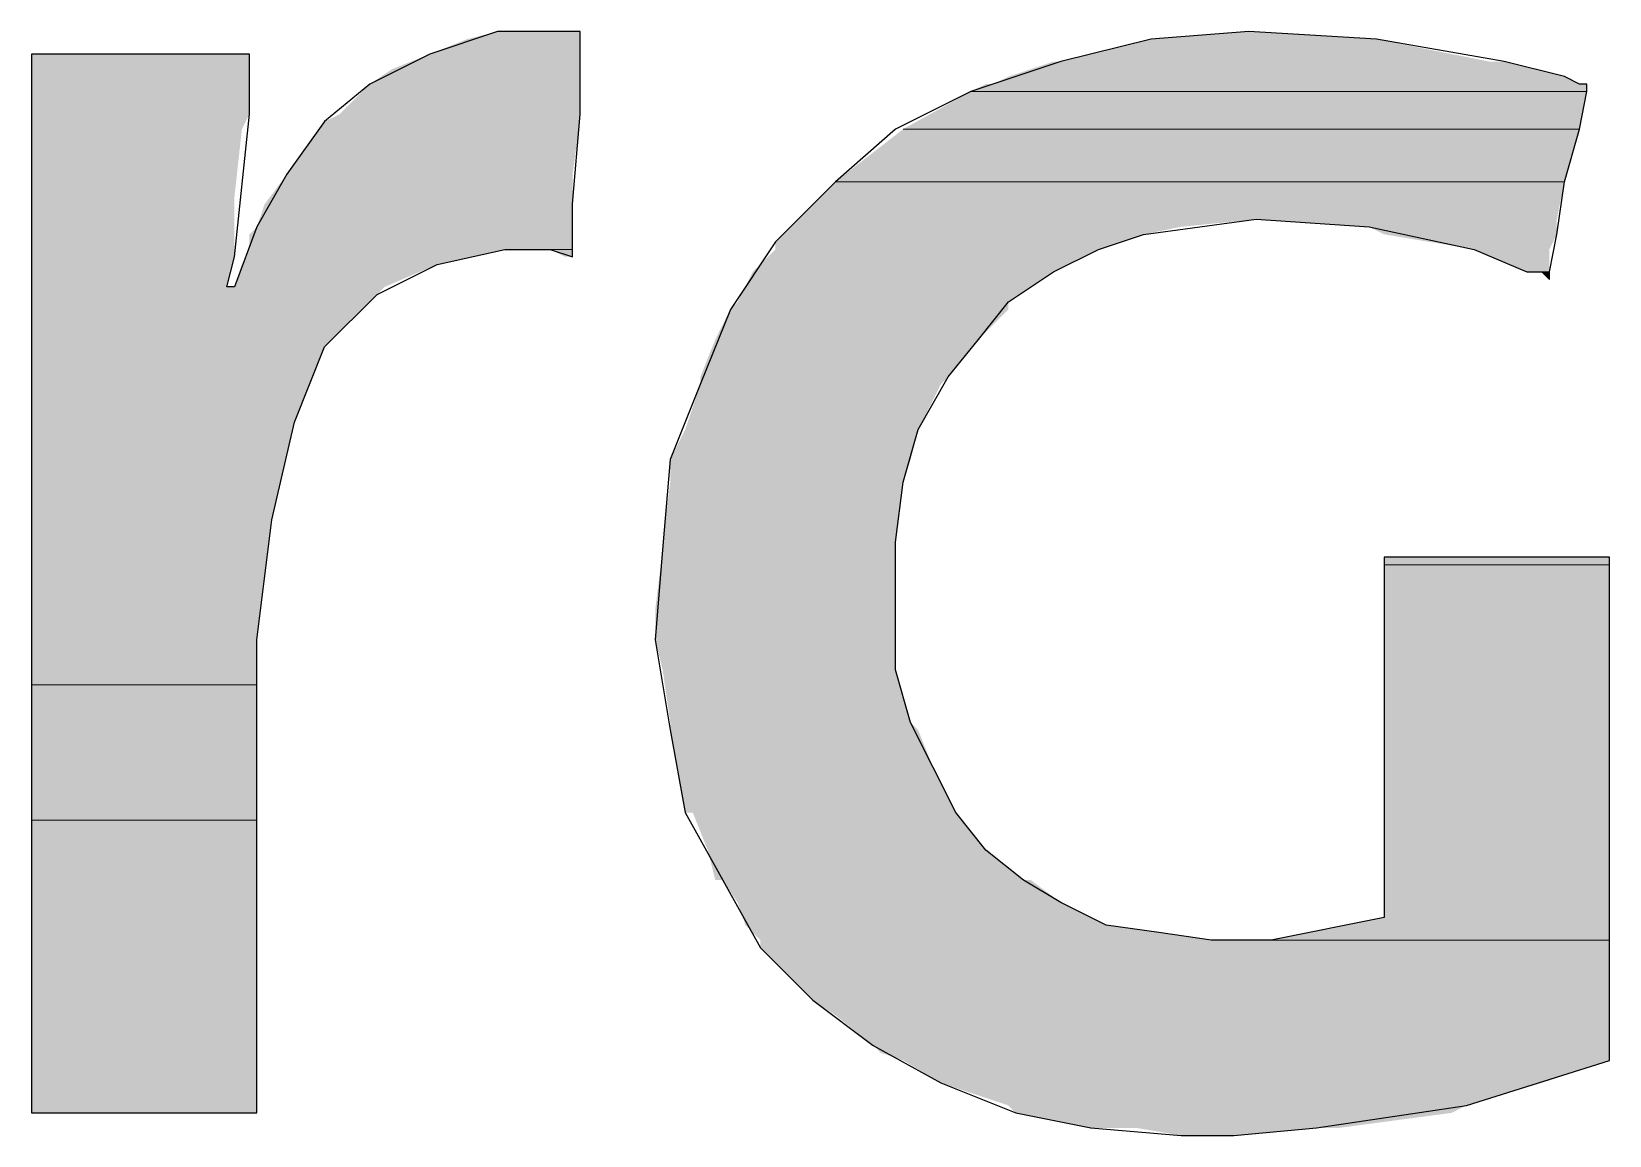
# Model space of a CAD drawing. Header units: millimetres. Extents: x 2788 to 2954, y 1337 to 1391.
# Drawn here: x 2909.101 to 2909.2344, y 1379.6063 to 1379.6996 of the extents above; entities that cross this region are included whole.
import ezdxf

# ---------------------------------------------------------------- set-up
doc = ezdxf.new("R2010")
doc.units = ezdxf.units.MM
doc.layers.add('PDF2_Energisa', color=7, linetype='Continuous', true_color=0x00a5dd)

msp = doc.modelspace()

# ---------------------------------------------------------------- linework, layer by layer
at = {"layer": 'PDF2_Energisa', "lineweight": 25}
for points in [[(2909.11819, 1379.67806), (2909.11755, 1379.67806), (2909.11819, 1379.6806), (2909.11946, 1379.69266), (2909.11946, 1379.69711), (2909.11946, 1379.69774), (2909.11882, 1379.69774), (2909.11628, 1379.69774), (2909.1093, 1379.69774), (2909.10549, 1379.69774), (2909.10295, 1379.69774), (2909.10104, 1379.69774), (2909.10104, 1379.69584), (2909.10104, 1379.69139), (2909.10104, 1379.68568), (2909.10104, 1379.67806), (2909.10104, 1379.6698), (2909.10104, 1379.63297), (2909.10104, 1379.62472), (2909.10104, 1379.61773), (2909.10104, 1379.61265), (2909.10104, 1379.60948), (2909.10104, 1379.60821), (2909.10358, 1379.60821), (2909.10676, 1379.60821), (2909.11057, 1379.60821), (2909.11438, 1379.60821), (2909.11755, 1379.60821), (2909.12009, 1379.60821), (2909.12009, 1379.60884), (2909.12009, 1379.61011), (2909.12009, 1379.61202), (2909.12009, 1379.61837), (2909.12009, 1379.63297), (2909.12009, 1379.63932), (2909.12009, 1379.64186), (2909.12009, 1379.64377), (2909.12009, 1379.6444), (2909.12009, 1379.64567), (2909.12009, 1379.64821), (2909.12136, 1379.65837), (2909.12327, 1379.66663), (2909.12581, 1379.67298), (2909.13025, 1379.67742), (2909.13533, 1379.67996), (2909.14105, 1379.68123), (2909.14486, 1379.68123), (2909.14676, 1379.6806), (2909.14676, 1379.6825), (2909.14676, 1379.68504), (2909.1474, 1379.69266), (2909.1474, 1379.69647), (2909.1474, 1379.69901), (2909.1474, 1379.69965), (2909.14676, 1379.69965), (2909.14041, 1379.69965), (2909.1347, 1379.69774), (2909.12962, 1379.6952), (2909.12581, 1379.69203), (2909.12263, 1379.68758), (2909.12009, 1379.68314)], [(2909.11819, 1379.67806), (2909.11755, 1379.67806), (2909.11819, 1379.6806), (2909.11946, 1379.69266), (2909.11946, 1379.69711), (2909.11946, 1379.69774), (2909.11882, 1379.69774), (2909.11628, 1379.69774), (2909.1093, 1379.69774), (2909.10549, 1379.69774), (2909.10295, 1379.69774), (2909.10104, 1379.69774), (2909.10104, 1379.69584), (2909.10104, 1379.69139), (2909.10104, 1379.68568), (2909.10104, 1379.67806), (2909.10104, 1379.6698), (2909.10104, 1379.63297), (2909.10104, 1379.62472), (2909.10104, 1379.61773), (2909.10104, 1379.61265), (2909.10104, 1379.60948), (2909.10104, 1379.60821), (2909.10358, 1379.60821), (2909.10676, 1379.60821), (2909.11057, 1379.60821), (2909.11438, 1379.60821), (2909.11755, 1379.60821), (2909.12009, 1379.60821), (2909.12009, 1379.60884), (2909.12009, 1379.61011), (2909.12009, 1379.61202), (2909.12009, 1379.61837), (2909.12009, 1379.63297), (2909.12009, 1379.63932), (2909.12009, 1379.64186), (2909.12009, 1379.64377), (2909.12009, 1379.6444), (2909.12009, 1379.64567), (2909.12009, 1379.64821), (2909.12136, 1379.65837), (2909.12327, 1379.66663), (2909.12581, 1379.67298), (2909.13025, 1379.67742), (2909.13533, 1379.67996), (2909.14105, 1379.68123), (2909.14486, 1379.68123), (2909.14676, 1379.6806), (2909.14676, 1379.6825), (2909.14676, 1379.68504), (2909.1474, 1379.69266), (2909.1474, 1379.69647), (2909.1474, 1379.69901), (2909.1474, 1379.69965), (2909.14676, 1379.69965), (2909.14041, 1379.69965), (2909.1347, 1379.69774), (2909.12962, 1379.6952), (2909.12581, 1379.69203), (2909.12263, 1379.68758), (2909.12009, 1379.68314)], [(2909.21535, 1379.62472), (2909.20582, 1379.62281), (2909.20328, 1379.62281), (2909.20265, 1379.62281), (2909.20201, 1379.62281), (2909.20074, 1379.62281), (2909.1963, 1379.62345), (2909.19185, 1379.62408), (2909.18804, 1379.62599), (2909.18487, 1379.62789), (2909.18169, 1379.63043), (2909.17915, 1379.63361), (2909.17724, 1379.63742), (2909.17534, 1379.64123), (2909.17407, 1379.64567), (2909.17407, 1379.65075), (2909.17407, 1379.65647), (2909.1747, 1379.66155), (2909.17597, 1379.66599), (2909.17851, 1379.67044), (2909.18106, 1379.67361), (2909.1836, 1379.67679), (2909.18741, 1379.67933), (2909.19122, 1379.68123), (2909.19503, 1379.6825), (2909.20455, 1379.68377), (2909.21408, 1379.68314), (2909.22297, 1379.68123), (2909.22741, 1379.67933), (2909.22868, 1379.67933), (2909.22932, 1379.67869), (2909.22932, 1379.67933), (2909.22995, 1379.6825), (2909.23059, 1379.68695), (2909.23186, 1379.69139), (2909.23249, 1379.69457), (2909.23249, 1379.6952), (2909.23186, 1379.6952), (2909.23059, 1379.69584), (2909.22551, 1379.69711), (2909.21471, 1379.69901), (2909.20392, 1379.69965), (2909.19566, 1379.69901), (2909.18804, 1379.69711), (2909.18042, 1379.69457), (2909.17407, 1379.69139), (2909.16899, 1379.68695), (2909.16391, 1379.68187), (2909.1601, 1379.67615), (2909.15756, 1379.6698), (2909.15502, 1379.66345), (2909.15438, 1379.65583), (2909.15375, 1379.64821), (2909.15502, 1379.64059), (2909.15629, 1379.63361), (2909.15946, 1379.62789), (2909.16264, 1379.62218), (2909.16708, 1379.61773), (2909.17216, 1379.61392), (2909.17788, 1379.61075), (2909.18423, 1379.60821), (2909.19058, 1379.60694), (2909.1982, 1379.6063), (2909.20011, 1379.6063), (2909.20138, 1379.6063), (2909.20265, 1379.6063), (2909.20963, 1379.60694), (2909.22233, 1379.60884), (2909.2344, 1379.61265), (2909.2344, 1379.61329), (2909.2344, 1379.61646), (2909.2344, 1379.62091), (2909.2344, 1379.62599), (2909.2344, 1379.63742), (2909.2344, 1379.64313), (2909.2344, 1379.64821), (2909.2344, 1379.65202), (2909.2344, 1379.65456), (2909.2344, 1379.6552), (2909.23376, 1379.6552), (2909.22995, 1379.6552), (2909.22487, 1379.6552), (2909.21979, 1379.6552), (2909.21662, 1379.6552), (2909.21535, 1379.6552), (2909.21535, 1379.65456), (2909.21535, 1379.65266), (2909.21535, 1379.65012), (2909.21535, 1379.6425), (2909.21535, 1379.63424), (2909.21535, 1379.63043), (2909.21535, 1379.62726), (2909.21535, 1379.62535)], [(2909.21535, 1379.62472), (2909.20582, 1379.62281), (2909.20328, 1379.62281), (2909.20265, 1379.62281), (2909.20201, 1379.62281), (2909.20074, 1379.62281), (2909.1963, 1379.62345), (2909.19185, 1379.62408), (2909.18804, 1379.62599), (2909.18487, 1379.62789), (2909.18169, 1379.63043), (2909.17915, 1379.63361), (2909.17724, 1379.63742), (2909.17534, 1379.64123), (2909.17407, 1379.64567), (2909.17407, 1379.65075), (2909.17407, 1379.65647), (2909.1747, 1379.66155), (2909.17597, 1379.66599), (2909.17851, 1379.67044), (2909.18106, 1379.67361), (2909.1836, 1379.67679), (2909.18741, 1379.67933), (2909.19122, 1379.68123), (2909.19503, 1379.6825), (2909.20455, 1379.68377), (2909.21408, 1379.68314), (2909.22297, 1379.68123), (2909.22741, 1379.67933), (2909.22868, 1379.67933), (2909.22932, 1379.67869), (2909.22932, 1379.67933), (2909.22995, 1379.6825), (2909.23059, 1379.68695), (2909.23186, 1379.69139), (2909.23249, 1379.69457), (2909.23249, 1379.6952), (2909.23186, 1379.6952), (2909.23059, 1379.69584), (2909.22551, 1379.69711), (2909.21471, 1379.69901), (2909.20392, 1379.69965), (2909.19566, 1379.69901), (2909.18804, 1379.69711), (2909.18042, 1379.69457), (2909.17407, 1379.69139), (2909.16899, 1379.68695), (2909.16391, 1379.68187), (2909.1601, 1379.67615), (2909.15756, 1379.6698), (2909.15502, 1379.66345), (2909.15438, 1379.65583), (2909.15375, 1379.64821), (2909.15502, 1379.64059), (2909.15629, 1379.63361), (2909.15946, 1379.62789), (2909.16264, 1379.62218), (2909.16708, 1379.61773), (2909.17216, 1379.61392), (2909.17788, 1379.61075), (2909.18423, 1379.60821), (2909.19058, 1379.60694), (2909.1982, 1379.6063), (2909.20011, 1379.6063), (2909.20138, 1379.6063), (2909.20265, 1379.6063), (2909.20963, 1379.60694), (2909.22233, 1379.60884), (2909.2344, 1379.61265), (2909.2344, 1379.61329), (2909.2344, 1379.61646), (2909.2344, 1379.62091), (2909.2344, 1379.62599), (2909.2344, 1379.63742), (2909.2344, 1379.64313), (2909.2344, 1379.64821), (2909.2344, 1379.65202), (2909.2344, 1379.65456), (2909.2344, 1379.6552), (2909.23376, 1379.6552), (2909.22995, 1379.6552), (2909.22487, 1379.6552), (2909.21979, 1379.6552), (2909.21662, 1379.6552), (2909.21535, 1379.6552), (2909.21535, 1379.65456), (2909.21535, 1379.65266), (2909.21535, 1379.65012), (2909.21535, 1379.6425), (2909.21535, 1379.63424), (2909.21535, 1379.63043), (2909.21535, 1379.62726), (2909.21535, 1379.62535)]]:
    msp.add_lwpolyline(points, close=True, dxfattribs=at)
at = {"layer": 'PDF2_Energisa', "lineweight": 0}
for points in [[(2909.1474, 1379.69965), (2909.14041, 1379.69965), (2909.1474, 1379.69965)], [(2909.1474, 1379.69965), (2909.14041, 1379.69965), (2909.1474, 1379.69965)], [(2909.1474, 1379.69965), (2909.14422, 1379.69965), (2909.1474, 1379.69965)], [(2909.1474, 1379.69965), (2909.14422, 1379.69965), (2909.1474, 1379.69965)], [(2909.23249, 1379.69457), (2909.18042, 1379.69457), (2909.23249, 1379.69457)], [(2909.23249, 1379.69457), (2909.18042, 1379.69457), (2909.23249, 1379.69457)], [(2909.23186, 1379.69139), (2909.1747, 1379.69139), (2909.23186, 1379.69139)], [(2909.23186, 1379.69139), (2909.1747, 1379.69139), (2909.23186, 1379.69139)], [(2909.23059, 1379.68695), (2909.16899, 1379.68695), (2909.23059, 1379.68695)], [(2909.23059, 1379.68695), (2909.16899, 1379.68695), (2909.23059, 1379.68695)], [(2909.14676, 1379.68123), (2909.14105, 1379.68123), (2909.14676, 1379.68123)], [(2909.14676, 1379.68123), (2909.14105, 1379.68123), (2909.14676, 1379.68123)], [(2909.22932, 1379.67933), (2909.22741, 1379.67933), (2909.22932, 1379.67933)], [(2909.22932, 1379.67933), (2909.22741, 1379.67933), (2909.22932, 1379.67933)], [(2909.2344, 1379.65456), (2909.21535, 1379.65456), (2909.2344, 1379.65456)], [(2909.2344, 1379.65456), (2909.21535, 1379.65456), (2909.2344, 1379.65456)], [(2909.12009, 1379.6444), (2909.10104, 1379.6444), (2909.12009, 1379.6444)], [(2909.12009, 1379.6444), (2909.10104, 1379.6444), (2909.12009, 1379.6444)], [(2909.12009, 1379.63297), (2909.10104, 1379.63297), (2909.12009, 1379.63297)], [(2909.12009, 1379.63297), (2909.10104, 1379.63297), (2909.12009, 1379.63297)], [(2909.2344, 1379.62281), (2909.20328, 1379.62281), (2909.2344, 1379.62281)], [(2909.2344, 1379.62281), (2909.20328, 1379.62281), (2909.2344, 1379.62281)], [(2909.2344, 1379.62281), (2909.20582, 1379.62281), (2909.2344, 1379.62281)], [(2909.2344, 1379.62281), (2909.20582, 1379.62281), (2909.2344, 1379.62281)]]:
    msp.add_lwpolyline(points, dxfattribs=at)
at = {"layer": 'PDF2_Energisa', "transparency": 33554559}
for points in [[(2909.13787, 1379.69901), (2909.1474, 1379.69774), (2909.1347, 1379.69774)], [(2909.13787, 1379.69901), (2909.1474, 1379.69774), (2909.1347, 1379.69774)], [(2909.14041, 1379.69965), (2909.1474, 1379.69901), (2909.13787, 1379.69901)], [(2909.14041, 1379.69965), (2909.1474, 1379.69901), (2909.13787, 1379.69901)], [(2909.1474, 1379.69901), (2909.13787, 1379.69901), (2909.1474, 1379.69774)], [(2909.1474, 1379.69901), (2909.13787, 1379.69901), (2909.1474, 1379.69774)], [(2909.14422, 1379.69965), (2909.1474, 1379.69965), (2909.14041, 1379.69965)], [(2909.14041, 1379.69965), (2909.1474, 1379.69965), (2909.1474, 1379.69965)], [(2909.1474, 1379.69965), (2909.14041, 1379.69965), (2909.1474, 1379.69901)], [(2909.14422, 1379.69965), (2909.1474, 1379.69965), (2909.14041, 1379.69965)], [(2909.14041, 1379.69965), (2909.1474, 1379.69965), (2909.1474, 1379.69965)], [(2909.1474, 1379.69965), (2909.14041, 1379.69965), (2909.1474, 1379.69901)], [(2909.1474, 1379.69965), (2909.14486, 1379.69965), (2909.14422, 1379.69965)], [(2909.1474, 1379.69965), (2909.14486, 1379.69965), (2909.14422, 1379.69965)], [(2909.14676, 1379.69965), (2909.1474, 1379.69965), (2909.14486, 1379.69965)], [(2909.14486, 1379.69965), (2909.1474, 1379.69965), (2909.1474, 1379.69965)], [(2909.14676, 1379.69965), (2909.1474, 1379.69965), (2909.14486, 1379.69965)], [(2909.14486, 1379.69965), (2909.1474, 1379.69965), (2909.1474, 1379.69965)], [(2909.19566, 1379.69901), (2909.22424, 1379.69711), (2909.18804, 1379.69711)], [(2909.19566, 1379.69901), (2909.22424, 1379.69711), (2909.18804, 1379.69711)], [(2909.20392, 1379.69965), (2909.21408, 1379.69901), (2909.19566, 1379.69901)], [(2909.20392, 1379.69965), (2909.21408, 1379.69901), (2909.19566, 1379.69901)], [(2909.21471, 1379.69901), (2909.21471, 1379.69901), (2909.19566, 1379.69901)], [(2909.21471, 1379.69901), (2909.19566, 1379.69901), (2909.21408, 1379.69901)], [(2909.21471, 1379.69901), (2909.19566, 1379.69901), (2909.22424, 1379.69711)], [(2909.21471, 1379.69901), (2909.21471, 1379.69901), (2909.19566, 1379.69901)], [(2909.21471, 1379.69901), (2909.19566, 1379.69901), (2909.21408, 1379.69901)], [(2909.21471, 1379.69901), (2909.19566, 1379.69901), (2909.22424, 1379.69711)], [(2909.10104, 1379.69774), (2909.11946, 1379.69774), (2909.11946, 1379.69774)], [(2909.11946, 1379.69774), (2909.11946, 1379.69774), (2909.10104, 1379.69774)], [(2909.11946, 1379.69774), (2909.10104, 1379.69774), (2909.11946, 1379.69711)], [(2909.10104, 1379.69774), (2909.11946, 1379.69711), (2909.10104, 1379.69711)], [(2909.10104, 1379.69774), (2909.11946, 1379.69774), (2909.11946, 1379.69774)], [(2909.11946, 1379.69774), (2909.11946, 1379.69774), (2909.10104, 1379.69774)], [(2909.11946, 1379.69774), (2909.10104, 1379.69774), (2909.11946, 1379.69711)], [(2909.10104, 1379.69774), (2909.11946, 1379.69711), (2909.10104, 1379.69711)], [(2909.1347, 1379.69774), (2909.1474, 1379.69647), (2909.13152, 1379.69647)], [(2909.1347, 1379.69774), (2909.1474, 1379.69647), (2909.13152, 1379.69647)], [(2909.1474, 1379.69774), (2909.1347, 1379.69774), (2909.1474, 1379.69647)], [(2909.1474, 1379.69774), (2909.1347, 1379.69774), (2909.1474, 1379.69647)], [(2909.11946, 1379.69711), (2909.10104, 1379.69711), (2909.11946, 1379.69584)], [(2909.10104, 1379.69711), (2909.11946, 1379.69584), (2909.10104, 1379.69584)], [(2909.11946, 1379.69711), (2909.10104, 1379.69711), (2909.11946, 1379.69584)], [(2909.10104, 1379.69711), (2909.11946, 1379.69584), (2909.10104, 1379.69584)], [(2909.13152, 1379.69647), (2909.1474, 1379.6952), (2909.12962, 1379.6952)], [(2909.13152, 1379.69647), (2909.1474, 1379.6952), (2909.12962, 1379.6952)], [(2909.1474, 1379.69647), (2909.13152, 1379.69647), (2909.1474, 1379.6952)], [(2909.1474, 1379.69647), (2909.13152, 1379.69647), (2909.1474, 1379.6952)], [(2909.18741, 1379.69711), (2909.23059, 1379.69584), (2909.1836, 1379.69584)], [(2909.18741, 1379.69711), (2909.23059, 1379.69584), (2909.1836, 1379.69584)], [(2909.18804, 1379.69711), (2909.22551, 1379.69711), (2909.18741, 1379.69711)], [(2909.22551, 1379.69711), (2909.18741, 1379.69711), (2909.23059, 1379.69584)], [(2909.18804, 1379.69711), (2909.22551, 1379.69711), (2909.18741, 1379.69711)], [(2909.22551, 1379.69711), (2909.18741, 1379.69711), (2909.23059, 1379.69584)], [(2909.22424, 1379.69711), (2909.18804, 1379.69711), (2909.22551, 1379.69711)], [(2909.22424, 1379.69711), (2909.18804, 1379.69711), (2909.22551, 1379.69711)], [(2909.11946, 1379.69584), (2909.10104, 1379.69584), (2909.11946, 1379.69266)], [(2909.10104, 1379.69584), (2909.11946, 1379.69266), (2909.10104, 1379.69266)], [(2909.11946, 1379.69584), (2909.10104, 1379.69584), (2909.11946, 1379.69266)], [(2909.10104, 1379.69584), (2909.11946, 1379.69266), (2909.10104, 1379.69266)], [(2909.12962, 1379.6952), (2909.1474, 1379.69266), (2909.12708, 1379.69266)], [(2909.12962, 1379.6952), (2909.1474, 1379.69266), (2909.12708, 1379.69266)], [(2909.1474, 1379.6952), (2909.12962, 1379.6952), (2909.1474, 1379.69266)], [(2909.1474, 1379.6952), (2909.12962, 1379.6952), (2909.1474, 1379.69266)], [(2909.18169, 1379.6952), (2909.23249, 1379.69457), (2909.18042, 1379.69457)], [(2909.18169, 1379.6952), (2909.23249, 1379.69457), (2909.18042, 1379.69457)], [(2909.18233, 1379.6952), (2909.23249, 1379.6952), (2909.18169, 1379.6952)], [(2909.23249, 1379.6952), (2909.18169, 1379.6952), (2909.23249, 1379.69457)], [(2909.18233, 1379.6952), (2909.23249, 1379.6952), (2909.18169, 1379.6952)], [(2909.23249, 1379.6952), (2909.18169, 1379.6952), (2909.23249, 1379.69457)], [(2909.1836, 1379.69584), (2909.23186, 1379.6952), (2909.18233, 1379.6952)], [(2909.1836, 1379.69584), (2909.23186, 1379.6952), (2909.18233, 1379.6952)], [(2909.23186, 1379.6952), (2909.18233, 1379.6952), (2909.23249, 1379.6952)], [(2909.23186, 1379.6952), (2909.18233, 1379.6952), (2909.23249, 1379.6952)], [(2909.23059, 1379.69584), (2909.1836, 1379.69584), (2909.23186, 1379.6952)], [(2909.23059, 1379.69584), (2909.1836, 1379.69584), (2909.23186, 1379.6952)], [(2909.18042, 1379.69457), (2909.23186, 1379.69139), (2909.1747, 1379.69139)], [(2909.18042, 1379.69457), (2909.23186, 1379.69139), (2909.1747, 1379.69139)], [(2909.18042, 1379.69457), (2909.23249, 1379.69457), (2909.23249, 1379.69457)], [(2909.23249, 1379.69457), (2909.18042, 1379.69457), (2909.23186, 1379.69139)], [(2909.18042, 1379.69457), (2909.23249, 1379.69457), (2909.23249, 1379.69457)], [(2909.23249, 1379.69457), (2909.18042, 1379.69457), (2909.23186, 1379.69139)], [(2909.11946, 1379.69266), (2909.10104, 1379.69266), (2909.11882, 1379.69139)], [(2909.10104, 1379.69266), (2909.11882, 1379.69139), (2909.10104, 1379.69139)], [(2909.11946, 1379.69266), (2909.10104, 1379.69266), (2909.11882, 1379.69139)], [(2909.10104, 1379.69266), (2909.11882, 1379.69139), (2909.10104, 1379.69139)], [(2909.12708, 1379.69266), (2909.1474, 1379.69203), (2909.12581, 1379.69203)], [(2909.12708, 1379.69266), (2909.1474, 1379.69203), (2909.12581, 1379.69203)], [(2909.1474, 1379.69266), (2909.12708, 1379.69266), (2909.1474, 1379.69203)], [(2909.1474, 1379.69266), (2909.12708, 1379.69266), (2909.1474, 1379.69203)], [(2909.11882, 1379.69139), (2909.10104, 1379.69139), (2909.11819, 1379.68568)], [(2909.10104, 1379.69139), (2909.11819, 1379.68568), (2909.10104, 1379.68568)], [(2909.11882, 1379.69139), (2909.10104, 1379.69139), (2909.11819, 1379.68568)], [(2909.10104, 1379.69139), (2909.11819, 1379.68568), (2909.10104, 1379.68568)], [(2909.12581, 1379.69203), (2909.14676, 1379.68758), (2909.12263, 1379.68758)], [(2909.12581, 1379.69203), (2909.14676, 1379.68758), (2909.12263, 1379.68758)], [(2909.1474, 1379.69203), (2909.12581, 1379.69203), (2909.14676, 1379.68758)], [(2909.1474, 1379.69203), (2909.12581, 1379.69203), (2909.14676, 1379.68758)], [(2909.1747, 1379.69139), (2909.23059, 1379.68695), (2909.16899, 1379.68695)], [(2909.1747, 1379.69139), (2909.23059, 1379.68695), (2909.16899, 1379.68695)], [(2909.1747, 1379.69139), (2909.23186, 1379.69139), (2909.23186, 1379.69139)], [(2909.23186, 1379.69139), (2909.1747, 1379.69139), (2909.23059, 1379.68695)], [(2909.1747, 1379.69139), (2909.23186, 1379.69139), (2909.23186, 1379.69139)], [(2909.23186, 1379.69139), (2909.1747, 1379.69139), (2909.23059, 1379.68695)], [(2909.12263, 1379.68758), (2909.14676, 1379.68504), (2909.12073, 1379.68504)], [(2909.12263, 1379.68758), (2909.14676, 1379.68504), (2909.12073, 1379.68504)], [(2909.14676, 1379.68758), (2909.12263, 1379.68758), (2909.14676, 1379.68504)], [(2909.14676, 1379.68758), (2909.12263, 1379.68758), (2909.14676, 1379.68504)], [(2909.16899, 1379.68695), (2909.22995, 1379.68377), (2909.16581, 1379.68377)], [(2909.16899, 1379.68695), (2909.22995, 1379.68377), (2909.16581, 1379.68377)], [(2909.16899, 1379.68695), (2909.23059, 1379.68695), (2909.23059, 1379.68695)], [(2909.23059, 1379.68695), (2909.16899, 1379.68695), (2909.22995, 1379.68377)], [(2909.16899, 1379.68695), (2909.23059, 1379.68695), (2909.23059, 1379.68695)], [(2909.23059, 1379.68695), (2909.16899, 1379.68695), (2909.22995, 1379.68377)], [(2909.11819, 1379.68568), (2909.10104, 1379.68568), (2909.11819, 1379.6806)], [(2909.10104, 1379.68568), (2909.11819, 1379.6806), (2909.10104, 1379.6806)], [(2909.11819, 1379.68568), (2909.10104, 1379.68568), (2909.11819, 1379.6806)], [(2909.10104, 1379.68568), (2909.11819, 1379.6806), (2909.10104, 1379.6806)], [(2909.12073, 1379.68504), (2909.14676, 1379.68314), (2909.12009, 1379.68314)], [(2909.12073, 1379.68504), (2909.14676, 1379.68314), (2909.12009, 1379.68314)], [(2909.14676, 1379.68504), (2909.12073, 1379.68504), (2909.14676, 1379.68314)], [(2909.14676, 1379.68504), (2909.12073, 1379.68504), (2909.14676, 1379.68314)], [(2909.12009, 1379.68314), (2909.14676, 1379.6825), (2909.11946, 1379.6825)], [(2909.12009, 1379.68314), (2909.14676, 1379.6825), (2909.11946, 1379.6825)], [(2909.14676, 1379.68314), (2909.12009, 1379.68314), (2909.14676, 1379.6825)], [(2909.14676, 1379.68314), (2909.12009, 1379.68314), (2909.14676, 1379.6825)], [(2909.16518, 1379.68314), (2909.19503, 1379.6825), (2909.16454, 1379.6825)], [(2909.16518, 1379.68314), (2909.19503, 1379.6825), (2909.16454, 1379.6825)], [(2909.16581, 1379.68377), (2909.1982, 1379.68314), (2909.16518, 1379.68314)], [(2909.16581, 1379.68377), (2909.1982, 1379.68314), (2909.16518, 1379.68314)], [(2909.1982, 1379.68314), (2909.16518, 1379.68314), (2909.19503, 1379.6825)], [(2909.1982, 1379.68314), (2909.16518, 1379.68314), (2909.19503, 1379.6825)], [(2909.20455, 1379.68377), (2909.16581, 1379.68377), (2909.1982, 1379.68314)], [(2909.20455, 1379.68377), (2909.16581, 1379.68377), (2909.1982, 1379.68314)], [(2909.22995, 1379.68377), (2909.20455, 1379.68377), (2909.22995, 1379.68314)], [(2909.20455, 1379.68377), (2909.22995, 1379.68314), (2909.21408, 1379.68314)], [(2909.22995, 1379.68377), (2909.20455, 1379.68377), (2909.22995, 1379.68314)], [(2909.20455, 1379.68377), (2909.22995, 1379.68314), (2909.21408, 1379.68314)], [(2909.22995, 1379.68314), (2909.21408, 1379.68314), (2909.22995, 1379.6825)], [(2909.21408, 1379.68314), (2909.22995, 1379.6825), (2909.21535, 1379.6825)], [(2909.22995, 1379.68314), (2909.21408, 1379.68314), (2909.22995, 1379.6825)], [(2909.21408, 1379.68314), (2909.22995, 1379.6825), (2909.21535, 1379.6825)], [(2909.14676, 1379.6825), (2909.11946, 1379.6825), (2909.14676, 1379.68123)], [(2909.11946, 1379.6825), (2909.14676, 1379.68123), (2909.11946, 1379.68123)], [(2909.14676, 1379.6825), (2909.11946, 1379.6825), (2909.14676, 1379.68123)], [(2909.11946, 1379.6825), (2909.14676, 1379.68123), (2909.11946, 1379.68123)], [(2909.16454, 1379.6825), (2909.19312, 1379.68187), (2909.16391, 1379.68187)], [(2909.16454, 1379.6825), (2909.19312, 1379.68187), (2909.16391, 1379.68187)], [(2909.19312, 1379.68187), (2909.16391, 1379.68187), (2909.19122, 1379.68123)], [(2909.16391, 1379.68187), (2909.19122, 1379.68123), (2909.16391, 1379.68123)], [(2909.19312, 1379.68187), (2909.16391, 1379.68187), (2909.19122, 1379.68123)], [(2909.16391, 1379.68187), (2909.19122, 1379.68123), (2909.16391, 1379.68123)], [(2909.19503, 1379.6825), (2909.16454, 1379.6825), (2909.19312, 1379.68187)], [(2909.19503, 1379.6825), (2909.16454, 1379.6825), (2909.19312, 1379.68187)], [(2909.22995, 1379.6825), (2909.21535, 1379.6825), (2909.22932, 1379.68123)], [(2909.21535, 1379.6825), (2909.22932, 1379.68123), (2909.22297, 1379.68123)], [(2909.22995, 1379.6825), (2909.21535, 1379.6825), (2909.22932, 1379.68123)], [(2909.21535, 1379.6825), (2909.22932, 1379.68123), (2909.22297, 1379.68123)], [(2909.11819, 1379.6806), (2909.10104, 1379.6806), (2909.11755, 1379.67806)], [(2909.10104, 1379.6806), (2909.11755, 1379.67806), (2909.10104, 1379.67806)], [(2909.11819, 1379.6806), (2909.10104, 1379.6806), (2909.11755, 1379.67806)], [(2909.10104, 1379.6806), (2909.11755, 1379.67806), (2909.10104, 1379.67806)], [(2909.11946, 1379.68123), (2909.13533, 1379.67996), (2909.11882, 1379.67996)], [(2909.11946, 1379.68123), (2909.13533, 1379.67996), (2909.11882, 1379.67996)], [(2909.14105, 1379.68123), (2909.11946, 1379.68123), (2909.13533, 1379.67996)], [(2909.14105, 1379.68123), (2909.11946, 1379.68123), (2909.13533, 1379.67996)], [(2909.14105, 1379.68123), (2909.14676, 1379.68123), (2909.14486, 1379.68123)], [(2909.14105, 1379.68123), (2909.14676, 1379.68123), (2909.14486, 1379.68123)], [(2909.14676, 1379.6806), (2909.14613, 1379.6806), (2909.14486, 1379.68123)], [(2909.14486, 1379.68123), (2909.14676, 1379.68123), (2909.14676, 1379.6806)], [(2909.14676, 1379.6806), (2909.14613, 1379.6806), (2909.14486, 1379.68123)], [(2909.14486, 1379.68123), (2909.14676, 1379.68123), (2909.14676, 1379.6806)], [(2909.14676, 1379.6806), (2909.14676, 1379.6806), (2909.14613, 1379.6806)], [(2909.14676, 1379.6806), (2909.14676, 1379.6806), (2909.14613, 1379.6806)], [(2909.16391, 1379.68123), (2909.18741, 1379.67933), (2909.162, 1379.67933)], [(2909.16391, 1379.68123), (2909.18741, 1379.67933), (2909.162, 1379.67933)], [(2909.19122, 1379.68123), (2909.16391, 1379.68123), (2909.18741, 1379.67933)], [(2909.19122, 1379.68123), (2909.16391, 1379.68123), (2909.18741, 1379.67933)], [(2909.22932, 1379.68123), (2909.22297, 1379.68123), (2909.22932, 1379.67933)], [(2909.22297, 1379.68123), (2909.22932, 1379.67933), (2909.22741, 1379.67933)], [(2909.22932, 1379.68123), (2909.22297, 1379.68123), (2909.22932, 1379.67933)], [(2909.22297, 1379.68123), (2909.22932, 1379.67933), (2909.22741, 1379.67933)], [(2909.11882, 1379.67996), (2909.13089, 1379.67806), (2909.11819, 1379.67806)], [(2909.11882, 1379.67996), (2909.13089, 1379.67806), (2909.11819, 1379.67806)], [(2909.13533, 1379.67996), (2909.11882, 1379.67996), (2909.13089, 1379.67806)], [(2909.13533, 1379.67996), (2909.11882, 1379.67996), (2909.13089, 1379.67806)], [(2909.162, 1379.67933), (2909.1836, 1379.67679), (2909.16073, 1379.67679)], [(2909.162, 1379.67933), (2909.1836, 1379.67679), (2909.16073, 1379.67679)], [(2909.18741, 1379.67933), (2909.162, 1379.67933), (2909.1836, 1379.67679)], [(2909.18741, 1379.67933), (2909.162, 1379.67933), (2909.1836, 1379.67679)], [(2909.22741, 1379.67933), (2909.22932, 1379.67933), (2909.22932, 1379.67933)], [(2909.22741, 1379.67933), (2909.22868, 1379.67933), (2909.22932, 1379.67933)], [(2909.22741, 1379.67933), (2909.22932, 1379.67933), (2909.22932, 1379.67933)], [(2909.22741, 1379.67933), (2909.22932, 1379.67933), (2909.22932, 1379.67933)], [(2909.22741, 1379.67933), (2909.22868, 1379.67933), (2909.22932, 1379.67933)], [(2909.22741, 1379.67933), (2909.22932, 1379.67933), (2909.22932, 1379.67933)], [(2909.22868, 1379.67933), (2909.22932, 1379.67933), (2909.22932, 1379.67869)], [(2909.22868, 1379.67933), (2909.22932, 1379.67933), (2909.22932, 1379.67869)], [(2909.10104, 1379.67806), (2909.13089, 1379.67806), (2909.13089, 1379.67806)], [(2909.13089, 1379.67806), (2909.13089, 1379.67806), (2909.10104, 1379.67806)], [(2909.13089, 1379.67806), (2909.10104, 1379.67806), (2909.13025, 1379.67742)], [(2909.10104, 1379.67806), (2909.13025, 1379.67742), (2909.10104, 1379.67742)], [(2909.10104, 1379.67806), (2909.13089, 1379.67806), (2909.13089, 1379.67806)], [(2909.13089, 1379.67806), (2909.13089, 1379.67806), (2909.10104, 1379.67806)], [(2909.13089, 1379.67806), (2909.10104, 1379.67806), (2909.13025, 1379.67742)], [(2909.10104, 1379.67806), (2909.13025, 1379.67742), (2909.10104, 1379.67742)], [(2909.13025, 1379.67742), (2909.10104, 1379.67742), (2909.12581, 1379.67298)], [(2909.10104, 1379.67742), (2909.12581, 1379.67298), (2909.10104, 1379.67298)], [(2909.13025, 1379.67742), (2909.10104, 1379.67742), (2909.12581, 1379.67298)], [(2909.10104, 1379.67742), (2909.12581, 1379.67298), (2909.10104, 1379.67298)], [(2909.16073, 1379.67679), (2909.1836, 1379.67615), (2909.1601, 1379.67615)], [(2909.16073, 1379.67679), (2909.1836, 1379.67615), (2909.1601, 1379.67615)], [(2909.1836, 1379.67679), (2909.16073, 1379.67679), (2909.1836, 1379.67615)], [(2909.1836, 1379.67679), (2909.16073, 1379.67679), (2909.1836, 1379.67615)], [(2909.1601, 1379.67615), (2909.18106, 1379.67361), (2909.15883, 1379.67361)], [(2909.1601, 1379.67615), (2909.18106, 1379.67361), (2909.15883, 1379.67361)], [(2909.1836, 1379.67615), (2909.1601, 1379.67615), (2909.18106, 1379.67361)], [(2909.1836, 1379.67615), (2909.1601, 1379.67615), (2909.18106, 1379.67361)], [(2909.15883, 1379.67361), (2909.17851, 1379.67044), (2909.15756, 1379.67044)], [(2909.15883, 1379.67361), (2909.17851, 1379.67044), (2909.15756, 1379.67044)], [(2909.18106, 1379.67361), (2909.15883, 1379.67361), (2909.17851, 1379.67044)], [(2909.18106, 1379.67361), (2909.15883, 1379.67361), (2909.17851, 1379.67044)], [(2909.12581, 1379.67298), (2909.10104, 1379.67298), (2909.12454, 1379.6698)], [(2909.10104, 1379.67298), (2909.12454, 1379.6698), (2909.10104, 1379.6698)], [(2909.12581, 1379.67298), (2909.10104, 1379.67298), (2909.12454, 1379.6698)], [(2909.10104, 1379.67298), (2909.12454, 1379.6698), (2909.10104, 1379.6698)], [(2909.12454, 1379.6698), (2909.10104, 1379.6698), (2909.12327, 1379.66663)], [(2909.10104, 1379.6698), (2909.12327, 1379.66663), (2909.10104, 1379.66663)], [(2909.12454, 1379.6698), (2909.10104, 1379.6698), (2909.12327, 1379.66663)], [(2909.10104, 1379.6698), (2909.12327, 1379.66663), (2909.10104, 1379.66663)], [(2909.15756, 1379.6698), (2909.17597, 1379.66599), (2909.15629, 1379.66599)], [(2909.15756, 1379.6698), (2909.17597, 1379.66599), (2909.15629, 1379.66599)], [(2909.17851, 1379.67044), (2909.15756, 1379.67044), (2909.17788, 1379.6698)], [(2909.15756, 1379.67044), (2909.17788, 1379.6698), (2909.15756, 1379.6698)], [(2909.17851, 1379.67044), (2909.15756, 1379.67044), (2909.17788, 1379.6698)], [(2909.15756, 1379.67044), (2909.17788, 1379.6698), (2909.15756, 1379.6698)], [(2909.17788, 1379.6698), (2909.15756, 1379.6698), (2909.17597, 1379.66599)], [(2909.17788, 1379.6698), (2909.15756, 1379.6698), (2909.17597, 1379.66599)], [(2909.12327, 1379.66663), (2909.10104, 1379.66663), (2909.12136, 1379.65837)], [(2909.10104, 1379.66663), (2909.12136, 1379.65837), (2909.10104, 1379.65837)], [(2909.12327, 1379.66663), (2909.10104, 1379.66663), (2909.12136, 1379.65837)], [(2909.10104, 1379.66663), (2909.12136, 1379.65837), (2909.10104, 1379.65837)], [(2909.15629, 1379.66599), (2909.17534, 1379.66345), (2909.15502, 1379.66345)], [(2909.15629, 1379.66599), (2909.17534, 1379.66345), (2909.15502, 1379.66345)], [(2909.17597, 1379.66599), (2909.15629, 1379.66599), (2909.17534, 1379.66345)], [(2909.17597, 1379.66599), (2909.15629, 1379.66599), (2909.17534, 1379.66345)], [(2909.17534, 1379.66345), (2909.15502, 1379.66345), (2909.1747, 1379.66155)], [(2909.15502, 1379.66345), (2909.1747, 1379.66155), (2909.15502, 1379.66155)], [(2909.17534, 1379.66345), (2909.15502, 1379.66345), (2909.1747, 1379.66155)], [(2909.15502, 1379.66345), (2909.1747, 1379.66155), (2909.15502, 1379.66155)], [(2909.15502, 1379.66155), (2909.17407, 1379.65647), (2909.15438, 1379.65647)], [(2909.15502, 1379.66155), (2909.17407, 1379.65647), (2909.15438, 1379.65647)], [(2909.1747, 1379.66155), (2909.15502, 1379.66155), (2909.17407, 1379.65647)], [(2909.1747, 1379.66155), (2909.15502, 1379.66155), (2909.17407, 1379.65647)], [(2909.12136, 1379.65837), (2909.10104, 1379.65837), (2909.12009, 1379.64821)], [(2909.10104, 1379.65837), (2909.12009, 1379.64821), (2909.10104, 1379.64821)], [(2909.12136, 1379.65837), (2909.10104, 1379.65837), (2909.12009, 1379.64821)], [(2909.10104, 1379.65837), (2909.12009, 1379.64821), (2909.10104, 1379.64821)], [(2909.17407, 1379.65647), (2909.15438, 1379.65647), (2909.17407, 1379.65583)], [(2909.15438, 1379.65647), (2909.17407, 1379.65583), (2909.15438, 1379.65583)], [(2909.17407, 1379.65647), (2909.15438, 1379.65647), (2909.17407, 1379.65583)], [(2909.15438, 1379.65647), (2909.17407, 1379.65583), (2909.15438, 1379.65583)], [(2909.15438, 1379.65583), (2909.17407, 1379.65075), (2909.15375, 1379.65075)], [(2909.15438, 1379.65583), (2909.17407, 1379.65075), (2909.15375, 1379.65075)], [(2909.17407, 1379.65583), (2909.15438, 1379.65583), (2909.17407, 1379.65075)], [(2909.17407, 1379.65583), (2909.15438, 1379.65583), (2909.17407, 1379.65075)], [(2909.2344, 1379.6552), (2909.21535, 1379.6552), (2909.2344, 1379.65456)], [(2909.21535, 1379.6552), (2909.2344, 1379.65456), (2909.21535, 1379.65456)], [(2909.2344, 1379.6552), (2909.21535, 1379.6552), (2909.2344, 1379.65456)], [(2909.21535, 1379.6552), (2909.2344, 1379.65456), (2909.21535, 1379.65456)], [(2909.21535, 1379.65456), (2909.2344, 1379.65456), (2909.2344, 1379.65456)], [(2909.2344, 1379.65456), (2909.21535, 1379.65456), (2909.2344, 1379.65266)], [(2909.21535, 1379.65456), (2909.2344, 1379.65266), (2909.21535, 1379.65266)], [(2909.21535, 1379.65456), (2909.2344, 1379.65456), (2909.2344, 1379.65456)], [(2909.2344, 1379.65456), (2909.21535, 1379.65456), (2909.2344, 1379.65266)], [(2909.21535, 1379.65456), (2909.2344, 1379.65266), (2909.21535, 1379.65266)], [(2909.2344, 1379.65266), (2909.21535, 1379.65266), (2909.2344, 1379.65202)], [(2909.21535, 1379.65266), (2909.2344, 1379.65202), (2909.21535, 1379.65202)], [(2909.2344, 1379.65266), (2909.21535, 1379.65266), (2909.2344, 1379.65202)], [(2909.21535, 1379.65266), (2909.2344, 1379.65202), (2909.21535, 1379.65202)], [(2909.2344, 1379.65202), (2909.21535, 1379.65202), (2909.2344, 1379.65012)], [(2909.21535, 1379.65202), (2909.2344, 1379.65012), (2909.21535, 1379.65012)], [(2909.2344, 1379.65202), (2909.21535, 1379.65202), (2909.2344, 1379.65012)], [(2909.21535, 1379.65202), (2909.2344, 1379.65012), (2909.21535, 1379.65012)], [(2909.17407, 1379.65075), (2909.15375, 1379.65075), (2909.17407, 1379.64821)], [(2909.15375, 1379.65075), (2909.17407, 1379.64821), (2909.15375, 1379.64821)], [(2909.17407, 1379.65075), (2909.15375, 1379.65075), (2909.17407, 1379.64821)], [(2909.15375, 1379.65075), (2909.17407, 1379.64821), (2909.15375, 1379.64821)], [(2909.2344, 1379.65012), (2909.21535, 1379.65012), (2909.2344, 1379.64821)], [(2909.21535, 1379.65012), (2909.2344, 1379.64821), (2909.21535, 1379.64821)], [(2909.2344, 1379.65012), (2909.21535, 1379.65012), (2909.2344, 1379.64821)], [(2909.21535, 1379.65012), (2909.2344, 1379.64821), (2909.21535, 1379.64821)], [(2909.12009, 1379.64821), (2909.10104, 1379.64821), (2909.12009, 1379.64567)], [(2909.10104, 1379.64821), (2909.12009, 1379.64567), (2909.10104, 1379.64567)], [(2909.12009, 1379.64821), (2909.10104, 1379.64821), (2909.12009, 1379.64567)], [(2909.10104, 1379.64821), (2909.12009, 1379.64567), (2909.10104, 1379.64567)], [(2909.17407, 1379.64821), (2909.15375, 1379.64821), (2909.17407, 1379.64567)], [(2909.15375, 1379.64821), (2909.17407, 1379.64567), (2909.15438, 1379.64567)], [(2909.17407, 1379.64821), (2909.15375, 1379.64821), (2909.17407, 1379.64567)], [(2909.15375, 1379.64821), (2909.17407, 1379.64567), (2909.15438, 1379.64567)], [(2909.2344, 1379.64821), (2909.21535, 1379.64821), (2909.2344, 1379.64313)], [(2909.21535, 1379.64821), (2909.2344, 1379.64313), (2909.21535, 1379.64313)], [(2909.2344, 1379.64821), (2909.21535, 1379.64821), (2909.2344, 1379.64313)], [(2909.21535, 1379.64821), (2909.2344, 1379.64313), (2909.21535, 1379.64313)], [(2909.12009, 1379.64567), (2909.10104, 1379.64567), (2909.12009, 1379.6444)], [(2909.10104, 1379.64567), (2909.12009, 1379.6444), (2909.10104, 1379.6444)], [(2909.12009, 1379.64567), (2909.10104, 1379.64567), (2909.12009, 1379.6444)], [(2909.10104, 1379.64567), (2909.12009, 1379.6444), (2909.10104, 1379.6444)], [(2909.17407, 1379.64567), (2909.15438, 1379.64567), (2909.17534, 1379.64123)], [(2909.15438, 1379.64567), (2909.17534, 1379.64123), (2909.15502, 1379.64123)], [(2909.17407, 1379.64567), (2909.15438, 1379.64567), (2909.17534, 1379.64123)], [(2909.15438, 1379.64567), (2909.17534, 1379.64123), (2909.15502, 1379.64123)], [(2909.10104, 1379.6444), (2909.12009, 1379.6444), (2909.12009, 1379.6444)], [(2909.12009, 1379.6444), (2909.10104, 1379.6444), (2909.12009, 1379.64377)], [(2909.10104, 1379.6444), (2909.12009, 1379.64377), (2909.10104, 1379.64377)], [(2909.10104, 1379.6444), (2909.12009, 1379.6444), (2909.12009, 1379.6444)], [(2909.12009, 1379.6444), (2909.10104, 1379.6444), (2909.12009, 1379.64377)], [(2909.10104, 1379.6444), (2909.12009, 1379.64377), (2909.10104, 1379.64377)], [(2909.12009, 1379.64377), (2909.10104, 1379.64377), (2909.12009, 1379.64186)], [(2909.10104, 1379.64377), (2909.12009, 1379.64186), (2909.10104, 1379.64186)], [(2909.12009, 1379.64377), (2909.10104, 1379.64377), (2909.12009, 1379.64186)], [(2909.10104, 1379.64377), (2909.12009, 1379.64186), (2909.10104, 1379.64186)], [(2909.2344, 1379.64313), (2909.21535, 1379.64313), (2909.2344, 1379.6425)], [(2909.21535, 1379.64313), (2909.2344, 1379.6425), (2909.21535, 1379.6425)], [(2909.2344, 1379.64313), (2909.21535, 1379.64313), (2909.2344, 1379.6425)], [(2909.21535, 1379.64313), (2909.2344, 1379.6425), (2909.21535, 1379.6425)], [(2909.12009, 1379.64186), (2909.10104, 1379.64186), (2909.12009, 1379.63932)], [(2909.10104, 1379.64186), (2909.12009, 1379.63932), (2909.10104, 1379.63932)], [(2909.12009, 1379.64186), (2909.10104, 1379.64186), (2909.12009, 1379.63932)], [(2909.10104, 1379.64186), (2909.12009, 1379.63932), (2909.10104, 1379.63932)], [(2909.2344, 1379.6425), (2909.21535, 1379.6425), (2909.2344, 1379.63742)], [(2909.21535, 1379.6425), (2909.2344, 1379.63742), (2909.21535, 1379.63742)], [(2909.2344, 1379.6425), (2909.21535, 1379.6425), (2909.2344, 1379.63742)], [(2909.21535, 1379.6425), (2909.2344, 1379.63742), (2909.21535, 1379.63742)], [(2909.17534, 1379.64123), (2909.15502, 1379.64123), (2909.17597, 1379.64059)], [(2909.15502, 1379.64123), (2909.17597, 1379.64059), (2909.15502, 1379.64059)], [(2909.17534, 1379.64123), (2909.15502, 1379.64123), (2909.17597, 1379.64059)], [(2909.15502, 1379.64123), (2909.17597, 1379.64059), (2909.15502, 1379.64059)], [(2909.17597, 1379.64059), (2909.15502, 1379.64059), (2909.17724, 1379.63742)], [(2909.15502, 1379.64059), (2909.17724, 1379.63742), (2909.15565, 1379.63742)], [(2909.17597, 1379.64059), (2909.15502, 1379.64059), (2909.17724, 1379.63742)], [(2909.15502, 1379.64059), (2909.17724, 1379.63742), (2909.15565, 1379.63742)], [(2909.12009, 1379.63932), (2909.10104, 1379.63932), (2909.12009, 1379.63297)], [(2909.10104, 1379.63932), (2909.12009, 1379.63297), (2909.10104, 1379.63297)], [(2909.12009, 1379.63932), (2909.10104, 1379.63932), (2909.12009, 1379.63297)], [(2909.10104, 1379.63932), (2909.12009, 1379.63297), (2909.10104, 1379.63297)], [(2909.17724, 1379.63742), (2909.15565, 1379.63742), (2909.17915, 1379.63361)], [(2909.15565, 1379.63742), (2909.17915, 1379.63361), (2909.15629, 1379.63361)], [(2909.17724, 1379.63742), (2909.15565, 1379.63742), (2909.17915, 1379.63361)], [(2909.15565, 1379.63742), (2909.17915, 1379.63361), (2909.15629, 1379.63361)], [(2909.2344, 1379.63742), (2909.21535, 1379.63742), (2909.2344, 1379.63424)], [(2909.21535, 1379.63742), (2909.2344, 1379.63424), (2909.21535, 1379.63424)], [(2909.2344, 1379.63742), (2909.21535, 1379.63742), (2909.2344, 1379.63424)], [(2909.21535, 1379.63742), (2909.2344, 1379.63424), (2909.21535, 1379.63424)], [(2909.17915, 1379.63361), (2909.15629, 1379.63361), (2909.15692, 1379.63361)], [(2909.15629, 1379.63361), (2909.17915, 1379.63361), (2909.17915, 1379.63361)], [(2909.17915, 1379.63361), (2909.15629, 1379.63361), (2909.15692, 1379.63361)], [(2909.15629, 1379.63361), (2909.17915, 1379.63361), (2909.17915, 1379.63361)], [(2909.17915, 1379.63361), (2909.15692, 1379.63361), (2909.18169, 1379.63043)], [(2909.15692, 1379.63361), (2909.18169, 1379.63043), (2909.15819, 1379.63043)], [(2909.17915, 1379.63361), (2909.15692, 1379.63361), (2909.18169, 1379.63043)], [(2909.15692, 1379.63361), (2909.18169, 1379.63043), (2909.15819, 1379.63043)], [(2909.2344, 1379.63424), (2909.21535, 1379.63424), (2909.2344, 1379.63043)], [(2909.21535, 1379.63424), (2909.2344, 1379.63043), (2909.21535, 1379.63043)], [(2909.2344, 1379.63424), (2909.21535, 1379.63424), (2909.2344, 1379.63043)], [(2909.21535, 1379.63424), (2909.2344, 1379.63043), (2909.21535, 1379.63043)], [(2909.10104, 1379.63297), (2909.12009, 1379.63297), (2909.12009, 1379.63297)], [(2909.12009, 1379.63297), (2909.10104, 1379.63297), (2909.12009, 1379.62472)], [(2909.10104, 1379.63297), (2909.12009, 1379.62472), (2909.10104, 1379.62472)], [(2909.10104, 1379.63297), (2909.12009, 1379.63297), (2909.12009, 1379.63297)], [(2909.12009, 1379.63297), (2909.10104, 1379.63297), (2909.12009, 1379.62472)], [(2909.10104, 1379.63297), (2909.12009, 1379.62472), (2909.10104, 1379.62472)], [(2909.18169, 1379.63043), (2909.15819, 1379.63043), (2909.18487, 1379.62789)], [(2909.15819, 1379.63043), (2909.18487, 1379.62789), (2909.15883, 1379.62789)], [(2909.18169, 1379.63043), (2909.15819, 1379.63043), (2909.18487, 1379.62789)], [(2909.15819, 1379.63043), (2909.18487, 1379.62789), (2909.15883, 1379.62789)], [(2909.2344, 1379.63043), (2909.21535, 1379.63043), (2909.2344, 1379.62726)], [(2909.21535, 1379.63043), (2909.2344, 1379.62726), (2909.21535, 1379.62726)], [(2909.2344, 1379.63043), (2909.21535, 1379.63043), (2909.2344, 1379.62726)], [(2909.21535, 1379.63043), (2909.2344, 1379.62726), (2909.21535, 1379.62726)], [(2909.18487, 1379.62789), (2909.15883, 1379.62789), (2909.1855, 1379.62789)], [(2909.15883, 1379.62789), (2909.1855, 1379.62789), (2909.15946, 1379.62789)], [(2909.18487, 1379.62789), (2909.15883, 1379.62789), (2909.1855, 1379.62789)], [(2909.15883, 1379.62789), (2909.1855, 1379.62789), (2909.15946, 1379.62789)], [(2909.1855, 1379.62789), (2909.15946, 1379.62789), (2909.18804, 1379.62599)], [(2909.15946, 1379.62789), (2909.18804, 1379.62599), (2909.16073, 1379.62599)], [(2909.1855, 1379.62789), (2909.15946, 1379.62789), (2909.18804, 1379.62599)], [(2909.15946, 1379.62789), (2909.18804, 1379.62599), (2909.16073, 1379.62599)], [(2909.2344, 1379.62726), (2909.21535, 1379.62726), (2909.2344, 1379.62599)], [(2909.21535, 1379.62726), (2909.2344, 1379.62599), (2909.21535, 1379.62599)], [(2909.2344, 1379.62726), (2909.21535, 1379.62726), (2909.2344, 1379.62599)], [(2909.21535, 1379.62726), (2909.2344, 1379.62599), (2909.21535, 1379.62599)], [(2909.18804, 1379.62599), (2909.16073, 1379.62599), (2909.19185, 1379.62408)], [(2909.16073, 1379.62599), (2909.19185, 1379.62408), (2909.16137, 1379.62408)], [(2909.18804, 1379.62599), (2909.16073, 1379.62599), (2909.19185, 1379.62408)], [(2909.16073, 1379.62599), (2909.19185, 1379.62408), (2909.16137, 1379.62408)], [(2909.2344, 1379.62599), (2909.21535, 1379.62599), (2909.2344, 1379.62535)], [(2909.21535, 1379.62599), (2909.2344, 1379.62535), (2909.21535, 1379.62535)], [(2909.2344, 1379.62599), (2909.21535, 1379.62599), (2909.2344, 1379.62535)], [(2909.21535, 1379.62599), (2909.2344, 1379.62535), (2909.21535, 1379.62535)], [(2909.12009, 1379.62472), (2909.10104, 1379.62472), (2909.12009, 1379.61837)], [(2909.10104, 1379.62472), (2909.12009, 1379.61837), (2909.10104, 1379.61837)], [(2909.12009, 1379.62472), (2909.10104, 1379.62472), (2909.12009, 1379.61837)], [(2909.10104, 1379.62472), (2909.12009, 1379.61837), (2909.10104, 1379.61837)], [(2909.21535, 1379.62472), (2909.2344, 1379.62281), (2909.20582, 1379.62281)], [(2909.21535, 1379.62472), (2909.2344, 1379.62281), (2909.20582, 1379.62281)], [(2909.2344, 1379.62535), (2909.21535, 1379.62535), (2909.2344, 1379.62472)], [(2909.21535, 1379.62535), (2909.2344, 1379.62472), (2909.21535, 1379.62472)], [(2909.2344, 1379.62535), (2909.21535, 1379.62535), (2909.2344, 1379.62472)], [(2909.21535, 1379.62535), (2909.2344, 1379.62472), (2909.21535, 1379.62472)], [(2909.2344, 1379.62472), (2909.21535, 1379.62472), (2909.2344, 1379.62281)], [(2909.2344, 1379.62472), (2909.21535, 1379.62472), (2909.2344, 1379.62281)], [(2909.19185, 1379.62408), (2909.16137, 1379.62408), (2909.1963, 1379.62345)], [(2909.16137, 1379.62408), (2909.1963, 1379.62345), (2909.162, 1379.62345)], [(2909.19185, 1379.62408), (2909.16137, 1379.62408), (2909.1963, 1379.62345)], [(2909.16137, 1379.62408), (2909.1963, 1379.62345), (2909.162, 1379.62345)], [(2909.1963, 1379.62345), (2909.162, 1379.62345), (2909.20074, 1379.62281)], [(2909.162, 1379.62345), (2909.20074, 1379.62281), (2909.16264, 1379.62281)], [(2909.1963, 1379.62345), (2909.162, 1379.62345), (2909.20074, 1379.62281)], [(2909.162, 1379.62345), (2909.20074, 1379.62281), (2909.16264, 1379.62281)], [(2909.20201, 1379.62281), (2909.20201, 1379.62281), (2909.16264, 1379.62281)], [(2909.20201, 1379.62281), (2909.16264, 1379.62281), (2909.20074, 1379.62281)], [(2909.20265, 1379.62281), (2909.20265, 1379.62281), (2909.16264, 1379.62281)], [(2909.20265, 1379.62281), (2909.16264, 1379.62281), (2909.20201, 1379.62281)], [(2909.2344, 1379.62281), (2909.16264, 1379.62281), (2909.2344, 1379.62218)], [(2909.16264, 1379.62281), (2909.2344, 1379.62218), (2909.16264, 1379.62218)], [(2909.20201, 1379.62281), (2909.20201, 1379.62281), (2909.16264, 1379.62281)], [(2909.20201, 1379.62281), (2909.16264, 1379.62281), (2909.20074, 1379.62281)], [(2909.20265, 1379.62281), (2909.20265, 1379.62281), (2909.16264, 1379.62281)], [(2909.20265, 1379.62281), (2909.16264, 1379.62281), (2909.20201, 1379.62281)], [(2909.2344, 1379.62281), (2909.16264, 1379.62281), (2909.2344, 1379.62218)], [(2909.16264, 1379.62281), (2909.2344, 1379.62218), (2909.16264, 1379.62218)], [(2909.2344, 1379.62218), (2909.16264, 1379.62218), (2909.2344, 1379.62027)], [(2909.16264, 1379.62218), (2909.2344, 1379.62027), (2909.16454, 1379.62027)], [(2909.2344, 1379.62218), (2909.16264, 1379.62218), (2909.2344, 1379.62027)], [(2909.16264, 1379.62218), (2909.2344, 1379.62027), (2909.16454, 1379.62027)], [(2909.20328, 1379.62281), (2909.2344, 1379.62281), (2909.20265, 1379.62281)], [(2909.20328, 1379.62281), (2909.2344, 1379.62281), (2909.20265, 1379.62281)], [(2909.20582, 1379.62281), (2909.2344, 1379.62281), (2909.20328, 1379.62281)], [(2909.20582, 1379.62281), (2909.2344, 1379.62281), (2909.20328, 1379.62281)], [(2909.2344, 1379.62027), (2909.16454, 1379.62027), (2909.2344, 1379.61773)], [(2909.16454, 1379.62027), (2909.2344, 1379.61773), (2909.16708, 1379.61773)], [(2909.2344, 1379.62027), (2909.16454, 1379.62027), (2909.2344, 1379.61773)], [(2909.16454, 1379.62027), (2909.2344, 1379.61773), (2909.16708, 1379.61773)], [(2909.12009, 1379.61837), (2909.10104, 1379.61837), (2909.12009, 1379.61773)], [(2909.10104, 1379.61837), (2909.12009, 1379.61773), (2909.10104, 1379.61773)], [(2909.12009, 1379.61837), (2909.10104, 1379.61837), (2909.12009, 1379.61773)], [(2909.10104, 1379.61837), (2909.12009, 1379.61773), (2909.10104, 1379.61773)], [(2909.12009, 1379.61773), (2909.10104, 1379.61773), (2909.12009, 1379.61265)], [(2909.10104, 1379.61773), (2909.12009, 1379.61265), (2909.10104, 1379.61265)], [(2909.12009, 1379.61773), (2909.10104, 1379.61773), (2909.12009, 1379.61265)], [(2909.10104, 1379.61773), (2909.12009, 1379.61265), (2909.10104, 1379.61265)], [(2909.2344, 1379.61773), (2909.16708, 1379.61773), (2909.2344, 1379.61646)], [(2909.16708, 1379.61773), (2909.2344, 1379.61646), (2909.16899, 1379.61646)], [(2909.2344, 1379.61773), (2909.16708, 1379.61773), (2909.2344, 1379.61646)], [(2909.16708, 1379.61773), (2909.2344, 1379.61646), (2909.16899, 1379.61646)], [(2909.2344, 1379.61646), (2909.16899, 1379.61646), (2909.2344, 1379.61392)], [(2909.16899, 1379.61646), (2909.2344, 1379.61392), (2909.17216, 1379.61392)], [(2909.2344, 1379.61646), (2909.16899, 1379.61646), (2909.2344, 1379.61392)], [(2909.16899, 1379.61646), (2909.2344, 1379.61392), (2909.17216, 1379.61392)], [(2909.2344, 1379.61392), (2909.17216, 1379.61392), (2909.2344, 1379.61329)], [(2909.17216, 1379.61392), (2909.2344, 1379.61329), (2909.1728, 1379.61329)], [(2909.2344, 1379.61392), (2909.17216, 1379.61392), (2909.2344, 1379.61329)], [(2909.17216, 1379.61392), (2909.2344, 1379.61329), (2909.1728, 1379.61329)], [(2909.12009, 1379.61265), (2909.10104, 1379.61265), (2909.12009, 1379.61202)], [(2909.10104, 1379.61265), (2909.12009, 1379.61202), (2909.10104, 1379.61202)], [(2909.12009, 1379.61265), (2909.10104, 1379.61265), (2909.12009, 1379.61202)], [(2909.10104, 1379.61265), (2909.12009, 1379.61202), (2909.10104, 1379.61202)], [(2909.2344, 1379.61329), (2909.1728, 1379.61329), (2909.2344, 1379.61265)], [(2909.1728, 1379.61329), (2909.2344, 1379.61265), (2909.1747, 1379.61265)], [(2909.2344, 1379.61329), (2909.1728, 1379.61329), (2909.2344, 1379.61265)], [(2909.1728, 1379.61329), (2909.2344, 1379.61265), (2909.1747, 1379.61265)], [(2909.2344, 1379.61265), (2909.1747, 1379.61265), (2909.22868, 1379.61075)], [(2909.1747, 1379.61265), (2909.22868, 1379.61075), (2909.17788, 1379.61075)], [(2909.2344, 1379.61265), (2909.1747, 1379.61265), (2909.22868, 1379.61075)], [(2909.1747, 1379.61265), (2909.22868, 1379.61075), (2909.17788, 1379.61075)], [(2909.12009, 1379.61202), (2909.10104, 1379.61202), (2909.12009, 1379.61011)], [(2909.10104, 1379.61202), (2909.12009, 1379.61011), (2909.10104, 1379.61011)], [(2909.12009, 1379.61202), (2909.10104, 1379.61202), (2909.12009, 1379.61011)], [(2909.10104, 1379.61202), (2909.12009, 1379.61011), (2909.10104, 1379.61011)], [(2909.12009, 1379.61011), (2909.10104, 1379.61011), (2909.12009, 1379.60948)], [(2909.10104, 1379.61011), (2909.12009, 1379.60948), (2909.10104, 1379.60948)], [(2909.12009, 1379.61011), (2909.10104, 1379.61011), (2909.12009, 1379.60948)], [(2909.10104, 1379.61011), (2909.12009, 1379.60948), (2909.10104, 1379.60948)], [(2909.22868, 1379.61075), (2909.17788, 1379.61075), (2909.22233, 1379.60884)], [(2909.17788, 1379.61075), (2909.22233, 1379.60884), (2909.1836, 1379.60884)], [(2909.22868, 1379.61075), (2909.17788, 1379.61075), (2909.22233, 1379.60884)], [(2909.17788, 1379.61075), (2909.22233, 1379.60884), (2909.1836, 1379.60884)], [(2909.12009, 1379.60948), (2909.10104, 1379.60948), (2909.12009, 1379.60884)], [(2909.10104, 1379.60948), (2909.12009, 1379.60884), (2909.10104, 1379.60884)], [(2909.12009, 1379.60948), (2909.10104, 1379.60948), (2909.12009, 1379.60884)], [(2909.10104, 1379.60948), (2909.12009, 1379.60884), (2909.10104, 1379.60884)], [(2909.12009, 1379.60884), (2909.10104, 1379.60884), (2909.12009, 1379.60821)], [(2909.10104, 1379.60884), (2909.12009, 1379.60821), (2909.10104, 1379.60821)], [(2909.12009, 1379.60884), (2909.10104, 1379.60884), (2909.12009, 1379.60821)], [(2909.10104, 1379.60884), (2909.12009, 1379.60821), (2909.10104, 1379.60821)], [(2909.22233, 1379.60884), (2909.1836, 1379.60884), (2909.22106, 1379.60821)], [(2909.1836, 1379.60884), (2909.22106, 1379.60821), (2909.18423, 1379.60821)], [(2909.22233, 1379.60884), (2909.1836, 1379.60884), (2909.22106, 1379.60821)], [(2909.1836, 1379.60884), (2909.22106, 1379.60821), (2909.18423, 1379.60821)], [(2909.22106, 1379.60821), (2909.18423, 1379.60821), (2909.21154, 1379.60694)], [(2909.18423, 1379.60821), (2909.21154, 1379.60694), (2909.19058, 1379.60694)], [(2909.22106, 1379.60821), (2909.18423, 1379.60821), (2909.21154, 1379.60694)], [(2909.18423, 1379.60821), (2909.21154, 1379.60694), (2909.19058, 1379.60694)], [(2909.21154, 1379.60694), (2909.19058, 1379.60694), (2909.20963, 1379.60694)], [(2909.19058, 1379.60694), (2909.20963, 1379.60694), (2909.19439, 1379.60694)], [(2909.21154, 1379.60694), (2909.19058, 1379.60694), (2909.20963, 1379.60694)], [(2909.19058, 1379.60694), (2909.20963, 1379.60694), (2909.19439, 1379.60694)], [(2909.20963, 1379.60694), (2909.19439, 1379.60694), (2909.20328, 1379.6063)], [(2909.19439, 1379.60694), (2909.20328, 1379.6063), (2909.1982, 1379.6063)], [(2909.20963, 1379.60694), (2909.19439, 1379.60694), (2909.20328, 1379.6063)], [(2909.19439, 1379.60694), (2909.20328, 1379.6063), (2909.1982, 1379.6063)], [(2909.20328, 1379.6063), (2909.1982, 1379.6063), (2909.20265, 1379.6063)], [(2909.1982, 1379.6063), (2909.20265, 1379.6063), (2909.19884, 1379.6063)], [(2909.20328, 1379.6063), (2909.1982, 1379.6063), (2909.20265, 1379.6063)], [(2909.1982, 1379.6063), (2909.20265, 1379.6063), (2909.19884, 1379.6063)], [(2909.20138, 1379.6063), (2909.20011, 1379.6063), (2909.19884, 1379.6063)], [(2909.19884, 1379.6063), (2909.20265, 1379.6063), (2909.20138, 1379.6063)], [(2909.20138, 1379.6063), (2909.20011, 1379.6063), (2909.19884, 1379.6063)], [(2909.19884, 1379.6063), (2909.20265, 1379.6063), (2909.20138, 1379.6063)], [(2909.20138, 1379.6063), (2909.20138, 1379.6063), (2909.20011, 1379.6063)], [(2909.20138, 1379.6063), (2909.20138, 1379.6063), (2909.20011, 1379.6063)]]:
    msp.add_solid(points, dxfattribs=at)

doc.saveas('drawing.dxf')
